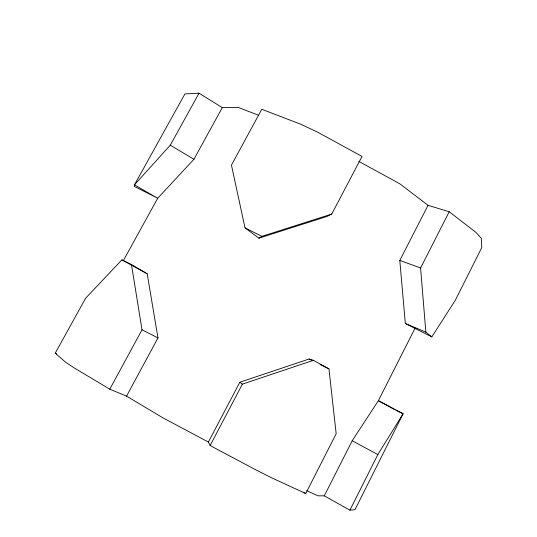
<?xml version="1.0" encoding="UTF-8"?>
<svg xmlns="http://www.w3.org/2000/svg" width="537" height="537" viewBox="0 0 537 537"><rect width="100%" height="100%" fill="white"/><g stroke="black" fill="none" stroke-linecap="round" stroke-linejoin="round"><path stroke-width="0.81" d="M324.288 495.852L349.909 510.15L377.82 454.577L403.106 413.732L378.39 400.683L352.212 440.729L324.288 495.852L317.891 495.805L306.701 490.637M415.108 328.094L378.39 400.683L394.44 409.496M305.741 493.503L336.175 433.742L328.953 368.865L313.413 360.307L309.104 359.011L239.838 382.243L208.39 442.045L210.135 445.535L256.538 470.231L272.628 478.292L305.741 493.503L303.687 492.201M449.214 211.759L476.064 232.461L481.367 238.394L481.776 247.577L455.403 300.089L431.829 336.894L425.841 332.101L420.578 267.983L449.214 211.759L428.049 205.315L399.864 183.829L358.81 161.389M431.829 336.894L405.334 323.489L399.803 260.432L428.049 205.315M210.135 445.535L242.382 384.156L313.413 360.307M331.738 214.075L362.019 156.448L317.535 132.115L300.633 124.175L261.767 109.28L231.447 165.121L245.013 227.863L258.928 238.153L327.04 216.418L331.738 214.075L261.928 236.354L258.928 238.153M126.537 396.138L157.985 337.927L147.185 273.763L131.451 264.553L121.899 259.881L85.672 298.156L55.224 353.205L65.541 362.146L74.556 368.12L109.776 389.191L126.537 396.138L163.006 417.887L208.39 442.045M109.776 389.191L142.023 329.805L131.451 264.553M123.389 260.552L157.71 198.247L193.924 159.288L222.278 107.615L238.126 107.353L258.445 115.227M199.039 93.196L184.923 93.928L134.458 184.842L157.71 198.247L134.559 186.54L134.458 184.842L170.289 145.178L199.039 93.196L222.278 107.615M349.909 510.15L354.984 509.687L403.106 413.732L395.897 410.295M399.803 260.432L420.578 267.983M405.334 323.489L425.841 332.101M309.104 359.011L311.306 360.105M320.133 364.482L328.953 368.865M245.013 227.863L261.928 236.354M55.224 353.205L56.714 353.957M142.023 329.805L157.985 337.927M352.212 440.729L377.82 454.577M121.899 259.881L131.29 265.036M132.733 265.828L147.185 273.763M170.289 145.178L193.924 159.288M239.838 382.243L242.382 384.156"/></g></svg>
